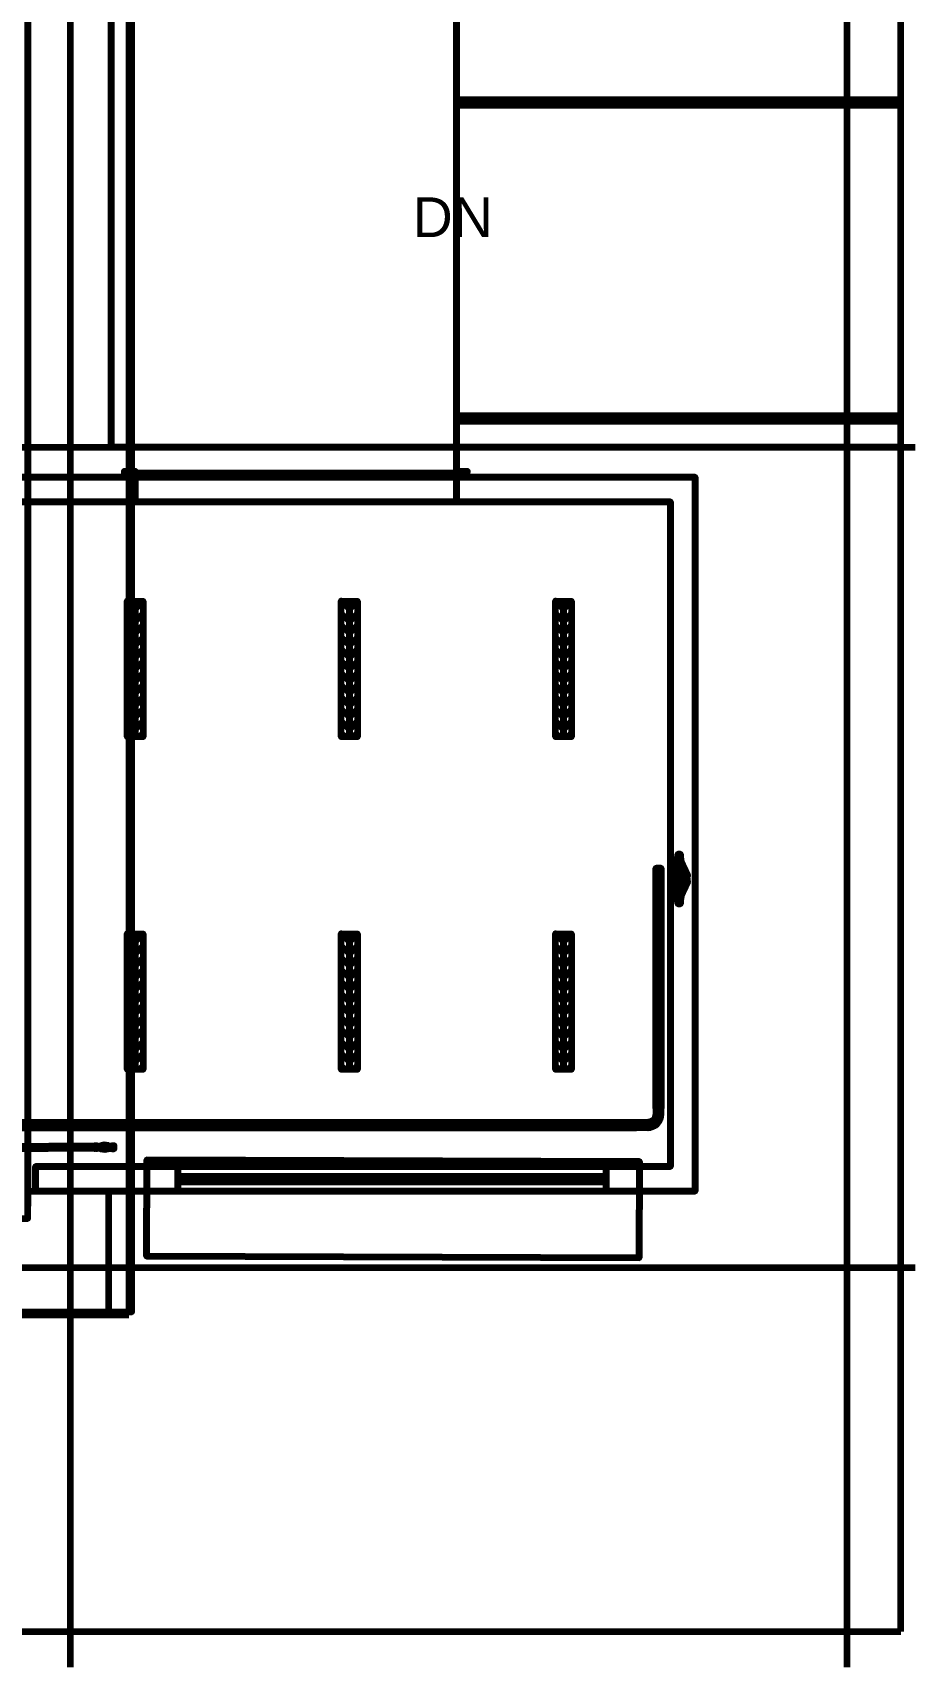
# Model space of a CAD drawing. Extents: x 0 to 1153, y 0 to 816.
# Drawn here: x 864.7 to 918, y 361.8 to 460.5 of the extents above; entities that cross this region are included whole.
import ezdxf

# ---------------------------------------------------------------- set-up
doc = ezdxf.new("R2010")
doc.units = 0
doc.header["$MEASUREMENT"] = 0
for name, color, linetype in [('Arch', 7, 'Continuous'), ('Electrical', 7, 'Continuous'), ('Hatch', 7, 'Continuous'), ('HVAC', 7, 'Continuous'), ('PIPE', 7, 'Continuous')]:
    doc.layers.add(name, color=color, linetype=linetype)
doc.styles.add('p2c-2', font='arial.ttf')

msp = doc.modelspace()

# ---------------------------------------------------------------- linework, layer by layer
at = {"layer": 'Arch', "color": 11, "linetype": 'Continuous', "lineweight": 211}
for p, q in [((866.966, 361.77), (866.966, 717.391)), ((870.68, 457.835), (870.49, 458.025)), ((870.68, 453.718), (870.49, 453.909)), ((870.68, 449.601), (870.49, 449.802)), ((870.68, 445.484), (870.49, 445.685)), ((870.68, 441.367), (870.49, 441.568)), ((870.68, 437.261), (870.49, 437.452)), ((917.988, 435.451), (110.871, 435.451)), ((870.68, 433.144), (870.49, 433.335)), ((870.68, 429.027), (870.49, 429.218)), ((870.68, 424.91), (870.49, 425.101)), ((870.68, 420.793), (870.49, 420.984)), ((870.68, 416.676), (870.49, 416.867)), ((870.68, 412.559), (870.49, 412.761)), ((870.68, 408.443), (870.49, 408.644)), ((870.68, 404.326), (870.49, 404.527)), ((870.68, 400.209), (870.49, 400.41)), ((870.68, 396.102), (870.49, 396.293)), ((870.68, 391.986), (870.49, 392.176)), ((870.68, 387.869), (870.49, 388.059)), ((917.988, 385.911), (110.871, 385.911)), ((867.262, 383.053), (867.071, 383.254)), ((870.68, 383.752), (870.49, 383.942))]:
    msp.add_line(p, q, dxfattribs=at)
for points in [[(913.85, 717.391), (913.85, 361.77)], [(113.961, 576.972), (487.701, 576.972), (487.701, 638.81), (487.892, 638.81), (683.154, 638.81), (683.154, 638.609), (683.154, 383.254), (870.49, 383.254), (870.49, 383.053), (683.154, 383.053), (682.964, 383.064), (487.892, 383.064), (487.701, 383.064), (487.701, 454.3), (113.961, 454.3)], [(864.404, 588.148), (864.404, 389.625), (864.404, 588.148), (864.404, 433.673), (862.923, 433.673), (862.923, 432.181), (903.213, 432.181), (864.404, 432.181), (864.404, 433.673), (864.404, 432.181), (862.923, 432.181), (862.923, 433.673), (904.695, 433.673), (864.404, 433.673), (890.281, 433.673), (890.281, 432.181)], [(870.881, 432.181), (870.881, 433.673), (870.881, 432.181), (890.281, 432.181), (870.881, 432.181), (890.281, 432.181), (890.281, 433.673), (870.881, 433.673), (890.281, 433.673), (864.404, 433.673), (864.404, 588.148)], [(917.109, 437.377), (890.281, 437.377), (890.281, 437.06), (917.109, 437.06), (890.281, 437.06), (890.281, 456.459), (917.109, 456.459), (890.281, 456.459), (890.281, 456.131), (917.109, 456.131)], [(917.109, 435.472), (869.421, 435.472), (917.109, 435.472)], [(903.213, 432.181), (903.213, 392.028), (903.213, 432.181)], [(903.213, 392.028), (864.859, 392.028), (903.213, 392.028)], [(864.859, 392.028), (864.859, 390.536), (864.859, 392.028)], [(894.323, 391.372), (894.323, 391.139), (894.323, 391.372), (899.012, 391.372), (899.012, 391.425), (873.792, 391.425), (873.792, 391.139), (873.792, 391.414), (878.48, 391.372), (878.48, 391.139), (878.48, 391.372), (878.48, 391.139), (878.48, 391.372), (873.792, 391.414), (873.792, 391.139), (873.792, 391.414), (873.792, 391.139), (873.792, 391.414), (878.48, 391.372), (878.48, 391.139), (878.48, 391.372), (878.48, 391.139), (878.48, 391.372), (873.792, 391.414), (873.792, 391.139), (873.792, 391.414), (873.792, 391.139), (873.792, 391.414), (878.48, 391.372), (878.48, 391.139), (878.48, 391.372), (878.48, 391.139), (878.48, 391.372), (873.792, 391.414), (873.792, 391.139), (873.792, 391.414), (873.792, 391.139), (873.792, 391.414), (878.48, 391.372), (878.48, 391.139), (878.48, 391.372), (878.48, 391.139), (878.48, 391.372), (873.792, 391.414), (873.792, 391.139), (873.792, 391.414), (873.792, 391.139), (873.792, 391.414), (878.48, 391.372), (878.48, 391.139), (878.48, 391.372), (878.48, 391.139), (878.48, 391.372), (873.792, 391.414), (873.792, 391.139), (873.792, 391.414), (873.792, 391.139), (873.792, 391.414), (878.48, 391.372), (878.48, 391.139), (878.48, 391.372), (878.48, 391.139), (878.48, 391.372), (873.792, 391.414), (873.792, 391.139), (873.792, 391.414), (873.792, 391.139), (873.792, 391.414), (878.48, 391.372), (878.48, 391.139), (878.48, 391.372), (878.48, 391.139), (878.48, 391.372), (873.792, 391.414), (873.792, 391.139), (873.792, 391.414), (873.792, 391.139), (873.792, 391.414), (878.48, 391.372), (878.48, 391.139), (878.48, 391.372), (878.48, 391.139), (878.48, 391.372), (873.792, 391.414), (873.792, 391.139), (873.792, 391.414), (873.792, 391.139), (873.792, 391.414), (878.48, 391.372), (878.48, 391.139), (878.48, 391.372), (878.48, 391.139), (878.48, 391.372), (873.792, 391.414), (873.792, 391.139), (873.792, 391.414), (873.792, 391.139), (873.792, 391.414), (878.48, 391.372), (878.48, 391.139), (878.48, 391.372), (878.48, 391.139), (878.48, 391.372), (873.792, 391.414), (873.792, 391.139), (873.792, 391.414), (873.792, 391.139), (873.792, 391.414), (878.48, 391.372), (878.48, 391.139), (878.48, 391.372), (878.48, 391.139), (878.48, 391.372), (873.792, 391.414), (873.792, 391.139), (873.792, 391.414), (873.792, 391.139), (873.792, 391.414), (878.48, 391.372), (878.48, 391.139), (878.48, 391.372), (878.48, 391.139), (878.48, 391.372), (873.792, 391.414), (873.792, 391.139), (873.792, 391.414), (873.792, 391.139), (873.792, 391.414), (878.48, 391.372), (878.48, 391.139), (878.48, 391.372), (878.48, 391.139), (878.48, 391.372), (873.792, 391.414), (873.792, 391.139), (873.792, 391.414), (873.792, 391.139), (873.792, 391.414), (878.48, 391.372), (878.48, 391.139), (878.48, 391.372), (878.48, 391.139), (878.48, 391.372), (873.792, 391.414), (873.792, 391.139), (873.792, 391.414), (878.48, 391.414), (873.792, 391.414), (878.48, 391.414), (873.792, 391.414), (878.48, 391.414), (873.792, 391.414), (878.48, 391.414), (873.792, 391.414), (878.48, 391.414), (873.792, 391.414), (878.48, 391.414), (873.792, 391.414), (878.48, 391.414), (873.792, 391.414), (878.48, 391.414), (873.792, 391.414), (878.48, 391.414), (873.792, 391.414), (878.48, 391.414), (873.792, 391.414), (878.48, 391.414), (873.792, 391.414), (878.48, 391.414), (873.792, 391.414), (878.48, 391.414), (873.792, 391.414), (878.48, 391.414), (873.792, 391.414), (873.792, 391.139), (878.48, 391.139), (873.792, 391.139), (878.48, 391.139), (873.792, 391.139), (878.48, 391.139), (873.792, 391.139), (878.48, 391.139), (873.792, 391.139), (878.48, 391.139), (873.792, 391.139), (878.48, 391.139), (873.792, 391.139), (878.48, 391.139), (873.792, 391.139), (878.48, 391.139), (873.792, 391.139), (878.48, 391.139), (873.792, 391.139), (878.48, 391.139), (873.792, 391.139), (878.48, 391.139), (873.792, 391.139), (878.48, 391.139), (873.792, 391.139), (878.48, 391.139), (873.792, 391.139), (878.48, 391.139), (873.792, 391.107), (899.012, 391.139), (899.012, 391.372), (899.012, 391.139), (899.012, 391.372), (894.323, 391.372), (894.323, 391.139), (894.323, 391.372), (894.323, 391.139), (894.323, 391.372), (899.012, 391.372), (899.012, 391.139), (899.012, 391.372), (899.012, 391.139), (899.012, 391.372), (894.323, 391.372), (894.323, 391.139), (894.323, 391.372), (894.323, 391.139), (894.323, 391.372), (899.012, 391.372), (899.012, 391.139), (899.012, 391.372), (899.012, 391.139), (899.012, 391.372), (894.323, 391.372), (894.323, 391.139), (894.323, 391.372), (894.323, 391.139), (894.323, 391.372), (899.012, 391.372), (899.012, 391.139), (899.012, 391.372), (899.012, 391.139), (899.012, 391.372), (894.323, 391.372), (894.323, 391.139), (894.323, 391.372), (894.323, 391.139), (894.323, 391.372), (899.012, 391.372), (899.012, 391.139), (899.012, 391.372), (899.012, 391.139), (899.012, 391.372), (894.323, 391.372), (894.323, 391.139), (894.323, 391.372), (894.323, 391.139), (894.323, 391.372), (899.012, 391.372), (899.012, 391.139), (899.012, 391.372), (899.012, 391.139), (899.012, 391.372), (894.323, 391.372), (894.323, 391.139), (894.323, 391.372), (894.323, 391.139), (894.323, 391.372), (899.012, 391.372), (899.012, 391.139), (899.012, 391.372), (899.012, 391.139), (899.012, 391.372), (894.323, 391.372), (894.323, 391.139), (894.323, 391.372), (894.323, 391.139), (894.323, 391.372), (899.012, 391.372), (899.012, 391.139), (899.012, 391.372), (899.012, 391.139), (899.012, 391.372), (894.323, 391.372), (894.323, 391.139), (894.323, 391.372), (894.323, 391.139), (894.323, 391.372), (899.012, 391.372), (899.012, 391.139), (899.012, 391.372), (899.012, 391.139), (899.012, 391.372), (894.323, 391.372), (894.323, 391.139), (894.323, 391.372), (894.323, 391.139), (894.323, 391.372), (899.012, 391.372), (899.012, 391.139), (899.012, 391.372), (899.012, 391.139), (899.012, 391.372), (894.323, 391.372), (894.323, 391.139), (894.323, 391.372), (894.323, 391.139), (894.323, 391.372), (899.012, 391.372), (899.012, 391.139), (899.012, 391.372), (899.012, 391.139), (899.012, 391.372), (894.323, 391.372), (894.323, 391.139), (894.323, 391.372), (894.323, 391.139), (894.323, 391.372), (899.012, 391.372), (899.012, 391.139), (899.012, 391.372), (899.012, 391.139), (899.012, 391.372), (894.323, 391.372), (894.323, 391.139), (894.323, 391.372), (894.323, 391.139), (894.323, 391.372), (899.012, 391.372), (899.012, 391.139), (899.012, 391.372), (899.012, 391.139), (899.012, 391.372), (894.323, 391.372), (894.323, 391.139), (894.323, 391.372), (894.323, 391.139), (894.323, 391.372), (899.012, 391.372), (899.012, 391.139), (899.012, 391.372), (899.012, 391.139), (899.012, 391.425), (899.012, 391.139), (899.012, 391.372), (894.323, 391.372), (894.323, 391.139), (899.012, 391.139), (894.323, 391.139), (899.012, 391.139), (894.323, 391.139), (899.012, 391.139), (894.323, 391.139), (899.012, 391.139), (894.323, 391.139), (899.012, 391.139), (894.323, 391.139), (899.012, 391.139), (894.323, 391.139), (899.012, 391.139), (894.323, 391.139), (899.012, 391.139), (894.323, 391.139), (899.012, 391.139), (894.323, 391.139), (899.012, 391.139), (894.323, 391.139), (899.012, 391.139), (894.323, 391.139), (899.012, 391.139), (894.323, 391.139), (899.012, 391.139), (894.323, 391.139), (899.012, 391.139), (894.323, 391.139), (894.323, 391.372), (899.012, 391.414), (894.323, 391.372), (899.012, 391.414), (894.323, 391.372), (899.012, 391.414), (894.323, 391.372), (899.012, 391.414), (894.323, 391.372), (899.012, 391.414), (894.323, 391.372), (899.012, 391.414), (894.323, 391.372), (899.012, 391.414), (894.323, 391.372), (899.012, 391.414), (894.323, 391.372), (899.012, 391.414), (894.323, 391.372), (899.012, 391.414), (894.323, 391.372), (899.012, 391.414), (894.323, 391.372), (899.012, 391.414), (894.323, 391.372), (899.012, 391.414), (894.323, 391.372), (899.012, 391.414), (894.323, 391.372), (893.995, 391.425), (889.063, 391.393), (889.063, 391.139), (893.995, 391.139), (893.995, 391.425), (889.063, 391.393), (889.063, 391.139), (893.995, 391.139), (893.995, 391.425), (893.995, 391.107), (894.323, 391.139), (894.323, 391.425), (894.323, 391.139), (893.995, 391.107), (893.995, 391.425), (894.323, 391.425)], [(884.058, 391.372), (884.058, 391.139), (884.058, 391.372), (888.746, 391.372), (888.746, 391.139), (888.746, 391.372), (888.746, 391.139), (884.058, 391.139), (884.058, 391.372), (884.058, 391.139), (888.746, 391.139), (888.746, 391.372), (884.058, 391.372), (884.058, 391.139), (884.058, 391.372), (888.746, 391.372), (888.746, 391.139), (888.746, 391.372), (888.746, 391.139), (884.058, 391.139), (884.058, 391.372), (884.058, 391.139), (888.746, 391.139), (888.746, 391.372), (884.058, 391.372), (884.058, 391.139), (884.058, 391.372), (888.746, 391.372), (888.746, 391.139), (888.746, 391.372), (888.746, 391.139), (884.058, 391.139), (884.058, 391.372), (884.058, 391.139), (888.746, 391.139), (888.746, 391.372), (884.058, 391.372), (884.058, 391.139), (884.058, 391.372), (888.746, 391.372), (888.746, 391.139), (888.746, 391.372), (888.746, 391.139), (884.058, 391.139), (884.058, 391.372), (884.058, 391.139), (888.746, 391.139), (888.746, 391.372), (884.058, 391.372), (884.058, 391.139), (884.058, 391.372), (888.746, 391.372), (888.746, 391.139), (888.746, 391.372), (888.746, 391.139), (884.058, 391.139), (884.058, 391.372), (884.058, 391.139), (888.746, 391.139), (888.746, 391.372), (884.058, 391.372), (884.058, 391.139), (884.058, 391.372), (888.746, 391.372), (888.746, 391.139), (888.746, 391.372), (888.746, 391.139), (884.058, 391.139), (884.058, 391.372), (884.058, 391.139), (888.746, 391.139), (888.746, 391.372), (884.058, 391.372), (884.058, 391.139), (884.058, 391.372), (888.746, 391.372), (888.746, 391.139), (888.746, 391.372), (888.746, 391.139), (884.058, 391.139), (884.058, 391.372), (884.058, 391.139), (888.746, 391.139), (888.746, 391.372), (884.058, 391.372), (884.058, 391.139), (884.058, 391.372), (888.746, 391.372), (888.746, 391.139), (888.746, 391.372), (888.746, 391.139), (884.058, 391.139), (884.058, 391.372), (884.058, 391.139), (888.746, 391.139), (888.746, 391.372), (884.058, 391.372), (884.058, 391.139), (884.058, 391.372), (888.746, 391.372), (888.746, 391.139), (888.746, 391.372), (888.746, 391.139), (884.058, 391.139), (884.058, 391.372), (884.058, 391.139), (888.746, 391.139), (888.746, 391.372), (884.058, 391.372), (884.058, 391.139), (884.058, 391.372), (888.746, 391.372), (888.746, 391.139), (888.746, 391.372), (888.746, 391.139), (884.058, 391.139), (884.058, 391.372), (884.058, 391.139), (888.746, 391.139), (888.746, 391.372), (884.058, 391.372), (884.058, 391.139), (884.058, 391.372), (888.746, 391.372), (888.746, 391.139), (888.746, 391.372), (888.746, 391.139), (884.058, 391.139), (884.058, 391.372), (884.058, 391.139), (888.746, 391.139), (888.746, 391.372), (884.058, 391.372), (884.058, 391.139), (884.058, 391.372), (888.746, 391.372), (888.746, 391.139), (888.746, 391.372), (888.746, 391.139), (884.058, 391.139), (884.058, 391.372), (884.058, 391.139), (888.746, 391.139), (888.746, 391.372), (884.058, 391.372), (884.058, 391.139), (884.058, 391.372), (888.746, 391.372), (888.746, 391.139), (888.746, 391.372), (888.746, 391.139), (884.058, 391.139), (884.058, 391.372), (884.058, 391.139), (888.746, 391.139), (888.746, 391.372), (884.058, 391.372), (884.058, 391.139), (884.058, 391.372), (888.746, 391.372), (888.746, 391.139), (888.746, 391.372), (888.746, 391.139), (884.058, 391.139), (884.058, 391.372), (884.058, 391.139), (888.746, 391.139), (888.746, 391.372), (884.058, 391.372), (888.746, 391.414), (884.058, 391.372), (888.746, 391.414), (884.058, 391.372), (888.746, 391.414), (884.058, 391.372), (888.746, 391.414), (884.058, 391.372), (888.746, 391.414), (884.058, 391.372), (888.746, 391.414), (884.058, 391.372), (888.746, 391.414), (884.058, 391.372), (888.746, 391.414), (884.058, 391.372), (888.746, 391.414), (884.058, 391.372), (888.746, 391.414), (884.058, 391.372), (888.746, 391.414), (884.058, 391.372), (888.746, 391.414), (884.058, 391.372), (888.746, 391.414), (884.058, 391.372), (888.746, 391.414), (884.058, 391.372), (883.73, 391.425), (883.73, 391.139), (878.798, 391.139), (883.73, 391.139), (883.73, 391.425), (878.798, 391.393), (878.798, 391.139), (878.798, 391.393), (883.73, 391.425), (883.73, 391.107), (884.058, 391.139), (884.058, 391.425), (884.058, 391.139), (883.73, 391.107), (883.73, 391.425), (884.058, 391.425)], [(899.329, 390.536), (899.329, 392.028), (899.329, 390.536)], [(741.68, 383.095), (741.68, 388.885), (864.404, 388.885), (864.404, 390.536), (869.262, 390.536), (869.262, 383.095), (741.68, 383.095), (741.68, 388.885), (864.404, 388.885), (864.404, 390.536), (869.262, 390.536), (869.262, 383.095), (741.68, 383.095), (741.521, 383.053), (741.521, 388.885), (741.68, 388.885), (741.68, 383.254), (741.68, 388.885), (741.521, 388.885), (741.521, 390.377), (741.521, 388.885), (741.521, 383.053)]]:
    msp.add_lwpolyline(points, dxfattribs=at)
at = {"layer": 'Arch', "color": 1, "linetype": 'Continuous', "lineweight": 211}
msp.add_lwpolyline([(917.109, 363.94), (917.109, 714.269), (113.972, 714.269), (113.972, 363.94)], close=True, dxfattribs=at)
at = {"layer": 'Arch', "color": 11, "linetype": 'Continuous', "lineweight": 211}
for points in [[(870.49, 638.588), (870.49, 383.254), (870.68, 383.254), (870.68, 638.789), (870.49, 638.789), (916.982, 638.789), (870.49, 638.789), (870.49, 584.528), (916.982, 584.528), (870.49, 584.528), (870.49, 638.789), (681.905, 638.789), (681.905, 638.588)], [(869.421, 574.887), (917.109, 574.887), (869.421, 574.887), (869.421, 435.472)], [(890.281, 575.151), (890.281, 573.204), (870.881, 573.204), (870.881, 535.305), (890.281, 535.305), (890.281, 433.673), (890.281, 535.305), (870.881, 535.305), (870.881, 573.204), (890.281, 573.204), (890.281, 575.151), (917.109, 575.151)], [(870.225, 434.001), (870.225, 433.673), (870.881, 433.673), (870.881, 433.673), (870.881, 433.684), (870.225, 433.673), (870.225, 433.673), (870.246, 433.684), (870.225, 433.673), (870.881, 433.673), (870.881, 433.684), (870.246, 433.684), (870.246, 433.98), (870.881, 433.98), (870.881, 433.98), (870.881, 434.001), (870.246, 433.98), (870.246, 433.98), (870.225, 434.001), (870.246, 433.98), (870.881, 433.98), (870.881, 434.001), (870.246, 433.98), (870.225, 433.673)], [(870.31, 433.927), (890.852, 433.927), (890.852, 433.927), (890.852, 433.737), (890.852, 433.737), (870.31, 433.737), (870.31, 433.927), (890.852, 433.927), (890.852, 433.737), (870.31, 433.737)], [(890.281, 433.673), (890.926, 433.673), (890.926, 434.001), (890.281, 434.001), (890.281, 434.001), (890.281, 433.98), (890.926, 434.001), (890.926, 434.001), (890.916, 433.98), (890.926, 433.673), (890.926, 433.673), (890.916, 433.684), (890.926, 433.673), (890.926, 434.001), (890.281, 434.001), (890.281, 433.98), (890.916, 433.98), (890.916, 433.684), (890.281, 433.684), (890.281, 433.684), (890.281, 433.673), (890.281, 433.684), (890.926, 433.673)], [(904.695, 432.181), (904.695, 390.536), (904.695, 432.181), (904.695, 433.673)], [(901.308, 386.503), (871.559, 386.609), (871.58, 392.43), (901.33, 392.324), (871.58, 392.43), (871.559, 386.609), (901.308, 386.503), (901.33, 392.324)], [(873.464, 390.536), (873.464, 392.028), (899.329, 392.028), (873.464, 392.028), (873.464, 390.536), (899.329, 390.536)], [(873.464, 391.425), (899.329, 391.425), (873.464, 391.425), (873.464, 391.107), (899.329, 391.107), (899.329, 391.425), (899.329, 391.107), (873.464, 391.107)], [(873.792, 391.425), (873.792, 391.107), (899.012, 391.107), (899.012, 391.425)], [(873.792, 391.192), (878.48, 391.192), (873.792, 391.192), (878.48, 391.192), (873.792, 391.192), (878.48, 391.192), (873.792, 391.192), (878.48, 391.192), (873.792, 391.192), (878.48, 391.192), (873.792, 391.192), (878.48, 391.192), (873.792, 391.192), (878.48, 391.192), (873.792, 391.192), (878.48, 391.192), (873.792, 391.192), (878.48, 391.192), (873.792, 391.192), (878.48, 391.192), (873.792, 391.192), (878.48, 391.192), (873.792, 391.192), (878.48, 391.192), (873.792, 391.192), (878.48, 391.192), (873.792, 391.192), (878.48, 391.192)], [(878.48, 391.107), (878.48, 391.425), (878.798, 391.425), (878.798, 391.425), (878.798, 391.107), (878.48, 391.107), (878.48, 391.107), (878.48, 391.425), (878.798, 391.425), (878.798, 391.107)], [(883.571, 391.308), (878.956, 391.308), (878.956, 391.308), (878.956, 391.223), (883.571, 391.223), (883.571, 391.223), (883.571, 391.308), (883.571, 391.308), (883.571, 391.223), (878.956, 391.223), (878.956, 391.308), (883.571, 391.308), (878.956, 391.308), (878.956, 391.223), (883.571, 391.223), (883.571, 391.308), (883.571, 391.223), (878.956, 391.223), (878.956, 391.308)], [(883.475, 391.393), (879.062, 391.393), (879.062, 391.308), (883.475, 391.308), (883.475, 391.393), (883.475, 391.308), (879.062, 391.308), (879.062, 391.393)], [(879.062, 391.139), (883.475, 391.139), (879.062, 391.139), (879.062, 391.223), (883.475, 391.223), (883.475, 391.139), (883.475, 391.223), (879.062, 391.223)], [(884.058, 391.192), (888.746, 391.192), (884.058, 391.192), (888.746, 391.192), (884.058, 391.192), (888.746, 391.192), (884.058, 391.192), (888.746, 391.192), (884.058, 391.192), (888.746, 391.192), (884.058, 391.192), (888.746, 391.192), (884.058, 391.192), (888.746, 391.192), (884.058, 391.192), (888.746, 391.192), (884.058, 391.192), (888.746, 391.192), (884.058, 391.192), (888.746, 391.192), (884.058, 391.192), (888.746, 391.192), (884.058, 391.192), (888.746, 391.192), (884.058, 391.192), (888.746, 391.192), (884.058, 391.192), (888.746, 391.192)], [(888.746, 391.107), (888.746, 391.425), (889.063, 391.425), (889.063, 391.425), (889.063, 391.107), (888.746, 391.107), (888.746, 391.107), (888.746, 391.425), (889.063, 391.425), (889.063, 391.107)], [(893.837, 391.308), (889.222, 391.308), (889.222, 391.308), (889.222, 391.223), (893.837, 391.223), (893.837, 391.308), (893.837, 391.308), (893.837, 391.223), (889.222, 391.223), (889.222, 391.308), (893.837, 391.308), (889.222, 391.308), (893.837, 391.308), (893.837, 391.223), (889.222, 391.223), (889.222, 391.308), (889.222, 391.223), (893.837, 391.223)], [(893.741, 391.393), (889.328, 391.393), (893.741, 391.393), (893.741, 391.308), (889.328, 391.308), (889.328, 391.393), (889.328, 391.308), (893.741, 391.308)], [(893.741, 391.223), (889.328, 391.223), (893.741, 391.223), (893.741, 391.139), (889.328, 391.139), (889.328, 391.223), (889.328, 391.139), (893.741, 391.139)], [(894.323, 391.192), (899.012, 391.192), (894.323, 391.192), (899.012, 391.192), (894.323, 391.192), (899.012, 391.192), (894.323, 391.192), (899.012, 391.192), (894.323, 391.192), (899.012, 391.192), (894.323, 391.192), (899.012, 391.192), (894.323, 391.192), (899.012, 391.192), (894.323, 391.192), (899.012, 391.192), (894.323, 391.192), (899.012, 391.192), (894.323, 391.192), (899.012, 391.192), (894.323, 391.192), (899.012, 391.192), (894.323, 391.192), (899.012, 391.192), (894.323, 391.192), (899.012, 391.192), (894.323, 391.192), (899.012, 391.192)], [(903.213, 390.536), (864.859, 390.536), (903.213, 390.536), (904.695, 390.536)]]:
    msp.add_lwpolyline(points, close=True, dxfattribs=at)
for p in [(870.225, 434.001), (870.225, 433.673), (870.246, 433.98), (870.246, 433.684), (870.31, 433.927), (870.881, 434.001), (870.881, 433.98), (870.881, 433.684), (870.881, 433.673), (890.281, 434.001), (890.281, 433.98), (890.281, 433.684), (890.281, 433.673), (890.852, 433.927), (890.852, 433.737), (890.916, 433.98), (890.916, 433.684), (890.926, 434.001), (890.926, 433.673), (878.48, 391.425), (878.48, 391.107), (878.798, 391.425), (878.956, 391.308), (883.571, 391.308), (883.571, 391.223), (883.73, 391.425), (884.058, 391.425), (884.058, 391.107), (888.746, 391.425), (888.746, 391.107), (889.063, 391.425), (889.222, 391.308), (889.222, 391.223), (893.837, 391.308), (893.995, 391.425), (894.323, 391.425), (894.323, 391.107)]:
    msp.add_point(p, dxfattribs=at)
at = {"layer": 'Electrical', "color": 5, "linetype": 'Continuous', "lineweight": 211}
for p, q in [((870.881, 397.891), (870.881, 406.104)), ((870.881, 405.892), (870.881, 398.103)), ((896.747, 397.891), (896.747, 406.104)), ((896.747, 405.892), (896.747, 398.103)), ((870.617, 397.891), (870.395, 398.113)), ((871.135, 397.891), (871.358, 398.113)), ((896.482, 397.891), (896.26, 398.113)), ((897.001, 397.891), (897.234, 398.113))]:
    msp.add_line(p, q, dxfattribs=at)
for points in [[(870.395, 406.104), (871.358, 406.082), (871.358, 397.891), (870.395, 397.891), (870.395, 406.104), (870.881, 405.596), (871.358, 406.104)], [(896.26, 406.104), (897.234, 406.082), (897.234, 397.891), (896.26, 397.891), (896.26, 406.104), (896.747, 405.596), (897.234, 406.104)], [(870.395, 405.363), (870.881, 404.876), (871.358, 405.363)], [(896.26, 405.363), (896.747, 404.876), (897.234, 405.363)], [(870.395, 404.633), (870.881, 404.156), (871.358, 404.633)], [(870.395, 403.913), (870.881, 403.426), (871.358, 403.913)], [(896.26, 404.633), (896.747, 404.156), (897.234, 404.633)], [(896.26, 403.913), (896.747, 403.426), (897.234, 403.913)], [(870.395, 403.183), (870.881, 402.706), (871.358, 403.183)], [(896.26, 403.183), (896.747, 402.706), (897.234, 403.183)], [(870.395, 402.463), (870.881, 401.976), (871.358, 402.463)], [(896.26, 402.463), (896.747, 401.976), (897.234, 402.463)], [(870.395, 401.743), (870.881, 401.257), (871.358, 401.743)], [(870.395, 401.013), (870.881, 400.526), (871.358, 401.013)], [(896.26, 401.743), (896.747, 401.257), (897.234, 401.743)], [(896.26, 401.013), (896.747, 400.526), (897.234, 401.013)], [(870.395, 400.293), (870.881, 399.807), (871.358, 400.293)], [(896.26, 400.293), (896.747, 399.807), (897.234, 400.293)], [(870.395, 399.563), (870.881, 399.076), (871.358, 399.563)], [(896.26, 399.563), (896.747, 399.076), (897.234, 399.563)], [(870.395, 398.843), (870.881, 398.357), (871.358, 398.843)], [(896.26, 398.843), (896.747, 398.357), (897.234, 398.843)]]:
    msp.add_lwpolyline(points, dxfattribs=at)
at = {"layer": 'Hatch', "color": 5, "linetype": 'Continuous', "lineweight": 211}
for p, q in [((870.881, 417.978), (870.881, 426.191)), ((870.881, 425.979), (870.881, 418.179)), ((883.814, 417.978), (883.814, 426.191)), ((883.814, 425.979), (883.814, 418.179)), ((896.747, 417.978), (896.747, 426.191)), ((896.747, 425.979), (896.747, 418.179)), ((870.617, 417.978), (870.395, 418.2)), ((871.135, 417.978), (871.358, 418.2)), ((883.55, 417.978), (883.327, 418.2)), ((884.068, 417.978), (884.301, 418.2)), ((896.482, 417.978), (896.26, 418.2)), ((897.001, 417.978), (897.234, 418.2)), ((902.483, 395.848), (902.483, 410.041)), ((883.814, 397.891), (883.814, 406.104)), ((883.814, 405.892), (883.814, 398.103)), ((883.55, 397.891), (883.327, 398.113)), ((884.068, 397.891), (884.301, 398.113)), ((863.748, 394.525), (901.16, 394.525))]:
    msp.add_line(p, q, dxfattribs=at)
for points in [[(870.395, 426.191), (871.358, 426.17), (871.358, 417.978), (870.395, 417.978), (870.395, 426.191), (870.881, 425.683), (871.358, 426.191)], [(883.327, 426.191), (884.301, 426.17), (884.301, 417.978), (883.327, 417.978), (883.327, 426.191), (883.814, 425.683), (884.301, 426.191)], [(896.26, 426.191), (897.234, 426.17), (897.234, 417.978), (896.26, 417.978), (896.26, 426.191), (896.747, 425.683), (897.234, 426.191)], [(870.395, 425.439), (870.881, 424.953), (871.358, 425.439)], [(870.395, 424.72), (870.881, 424.233), (871.358, 424.72)], [(883.327, 425.439), (883.814, 424.953), (884.301, 425.439)], [(883.327, 424.72), (883.814, 424.233), (884.301, 424.72)], [(896.26, 425.439), (896.747, 424.953), (897.234, 425.439)], [(896.26, 424.72), (896.747, 424.233), (897.234, 424.72)], [(870.395, 423.989), (870.881, 423.513), (871.358, 423.989)], [(883.327, 423.989), (883.814, 423.513), (884.301, 423.989)], [(896.26, 423.989), (896.747, 423.513), (897.234, 423.989)], [(870.395, 423.27), (870.881, 422.783), (871.358, 423.27)], [(883.327, 423.27), (883.814, 422.783), (884.301, 423.27)], [(896.26, 423.27), (896.747, 422.783), (897.234, 423.27)], [(870.395, 422.54), (870.881, 422.063), (871.358, 422.54)], [(870.395, 421.82), (870.881, 421.333), (871.358, 421.82)], [(883.327, 422.54), (883.814, 422.063), (884.301, 422.54)], [(883.327, 421.82), (883.814, 421.333), (884.301, 421.82)], [(896.26, 422.54), (896.747, 422.063), (897.234, 422.54)], [(896.26, 421.82), (896.747, 421.333), (897.234, 421.82)], [(870.395, 421.1), (870.881, 420.613), (871.358, 421.1)], [(883.327, 421.1), (883.814, 420.613), (884.301, 421.1)], [(896.26, 421.1), (896.747, 420.613), (897.234, 421.1)], [(870.395, 420.37), (870.881, 419.883), (871.358, 420.37)], [(883.327, 420.37), (883.814, 419.883), (884.301, 420.37)], [(896.26, 420.37), (896.747, 419.883), (897.234, 420.37)], [(870.395, 419.65), (870.881, 419.163), (871.358, 419.65)], [(870.395, 418.92), (870.881, 418.433), (871.358, 418.92)], [(883.327, 419.65), (883.814, 419.163), (884.301, 419.65)], [(883.327, 418.92), (883.814, 418.433), (884.301, 418.92)], [(896.26, 419.65), (896.747, 419.163), (897.234, 419.65)], [(896.26, 418.92), (896.747, 418.433), (897.234, 418.92)], [(883.327, 406.104), (884.301, 406.082), (884.301, 397.891), (883.327, 397.891), (883.327, 406.104), (883.814, 405.596), (884.301, 406.104)], [(883.327, 405.363), (883.814, 404.876), (884.301, 405.363)], [(883.327, 404.633), (883.814, 404.156), (884.301, 404.633)], [(883.327, 403.913), (883.814, 403.426), (884.301, 403.913)], [(883.327, 403.183), (883.814, 402.706), (884.301, 403.183)], [(883.327, 402.463), (883.814, 401.976), (884.301, 402.463)], [(883.327, 401.743), (883.814, 401.257), (884.301, 401.743)], [(883.327, 401.013), (883.814, 400.526), (884.301, 401.013)], [(883.327, 400.293), (883.814, 399.807), (884.301, 400.293)], [(883.327, 399.563), (883.814, 399.076), (884.301, 399.563)], [(883.327, 398.843), (883.814, 398.357), (884.301, 398.843)], [(902.335, 395.176), (902.328, 395.095), (902.309, 395.017), (902.279, 394.945), (902.238, 394.879), (902.188, 394.821), (902.129, 394.771), (902.063, 394.73), (901.991, 394.699), (901.874, 394.675)]]:
    msp.add_lwpolyline(points, dxfattribs=at)
for points in [[(902.324, 395.848), (902.631, 395.848), (902.631, 410.041), (902.642, 395.848), (902.642, 410.041), (902.642, 395.848), (902.324, 395.848), (902.324, 410.041), (902.335, 395.848), (902.324, 410.041), (902.642, 410.041), (902.335, 410.041), (902.324, 395.848), (902.642, 395.848), (902.324, 395.848), (902.335, 395.171), (902.324, 395.848), (902.314, 395.176, -0.414184), (901.832, 394.695, 0.414184), (902.335, 395.171)], [(902.631, 395.171), (902.642, 395.848), (902.621, 395.176, -0.414189), (901.832, 394.367, 0.414209), (902.631, 395.171), (902.642, 395.848), (902.621, 395.176, -0.414189), (901.832, 394.367, 0.414209)]]:
    msp.add_lwpolyline(points, format="xyb", close=True, dxfattribs=at)
for points in [[(901.16, 394.684), (901.832, 394.674), (901.914, 394.68), (901.991, 394.699), (902.063, 394.73), (902.129, 394.771), (902.188, 394.821), (902.238, 394.879), (902.279, 394.945), (902.309, 395.017), (902.328, 395.095), (902.335, 395.176), (902.328, 395.095), (902.309, 395.017), (902.279, 394.945), (902.238, 394.879), (902.188, 394.821), (902.129, 394.771), (902.063, 394.73), (901.991, 394.699), (901.914, 394.68), (901.16, 394.674), (901.838, 394.674), (901.16, 394.684), (901.16, 394.367)], [(863.748, 394.684), (901.16, 394.684), (863.748, 394.674), (901.16, 394.684), (901.16, 394.367), (901.16, 394.674), (863.748, 394.684), (863.748, 394.367), (863.748, 394.684), (863.748, 394.367)], [(863.748, 394.377), (901.16, 394.377), (863.748, 394.367), (901.16, 394.367)], [(901.838, 394.377), (901.16, 394.377), (901.838, 394.367), (901.16, 394.367)]]:
    msp.add_lwpolyline(points, close=True, dxfattribs=at)
at = {"layer": 'HVAC', "color": 6, "linetype": 'Continuous', "lineweight": 211}
for p, q in [((903.467, 410.21), (903.531, 410.21)), ((903.467, 409.808), (903.467, 409.744)), ((903.235, 409.067), (903.235, 409.713)), ((903.647, 409.501), (903.235, 409.501)), ((903.235, 409.279), (903.647, 409.279)), ((903.531, 409.321), (903.467, 409.321)), ((903.531, 409.025), (903.467, 409.025)), ((903.531, 408.834), (903.467, 408.834)), ((903.531, 409.13), (903.531, 409.162)), ((903.531, 408.57), (903.467, 408.57))]:
    msp.add_line(p, q, dxfattribs=at)
for points in [[(903.647, 410.887), (903.647, 407.882), (903.647, 410.887), (903.817, 410.887)], [(903.817, 407.882), (903.647, 407.882), (903.817, 407.882), (903.817, 410.887)], [(903.213, 410.453), (903.213, 408.326), (903.245, 410.432)], [(903.827, 409.384), (903.827, 409.384), (903.817, 409.384)]]:
    msp.add_lwpolyline(points, close=True, dxfattribs=at)
for points in [[(903.647, 410.654), (903.616, 408.157), (903.647, 410.654), (903.616, 408.157), (903.213, 408.326), (903.647, 408.093), (903.616, 408.157), (903.647, 408.093), (903.616, 408.157), (903.616, 408.093), (903.616, 408.157), (903.616, 408.093), (903.616, 408.157), (903.647, 410.654), (903.213, 410.422), (903.213, 408.358), (903.213, 410.453), (903.647, 410.654), (903.647, 408.093), (903.647, 410.654), (903.817, 410.654), (904.039, 409.384), (903.817, 408.125), (903.616, 408.157), (903.616, 408.157)], [(903.531, 409.893), (903.531, 410.369), (903.467, 410.411), (903.467, 409.935), (903.531, 409.893), (903.531, 409.67), (903.531, 410.432), (903.467, 410.411), (903.467, 409.649), (903.531, 409.649), (903.467, 409.681), (903.531, 409.66), (903.467, 409.649), (903.467, 409.162), (903.467, 409.109), (903.467, 408.4), (903.531, 408.358), (903.531, 409.109), (903.531, 408.347), (903.467, 408.358), (903.467, 409.109), (903.531, 409.109), (903.467, 409.109), (903.531, 409.109), (903.467, 409.109)], [(903.467, 409.162), (903.467, 409.67), (903.467, 409.893)], [(903.467, 408.961), (903.467, 409.31), (903.467, 408.961), (903.531, 408.961), (903.531, 409.321), (903.467, 409.31), (903.467, 409.448), (903.531, 409.469), (903.467, 409.448), (903.467, 409.744), (903.531, 409.744), (903.531, 409.808), (903.467, 409.808), (903.467, 409.469), (903.467, 409.31), (903.531, 409.321), (903.531, 408.961)], [(903.531, 409.744), (903.531, 409.469), (903.531, 409.808)], [(903.647, 409.607), (904.113, 409.607), (904.251, 409.575), (904.039, 409.575), (903.817, 410.527), (904.251, 409.575), (903.817, 410.538), (904.039, 409.575), (904.251, 409.575)], [(903.817, 408.125), (903.827, 410.654), (903.817, 408.125), (904.049, 409.384), (903.827, 410.654)], [(903.235, 409.384), (903.235, 409.384), (903.235, 409.384)], [(903.467, 409.554), (903.531, 409.533), (903.467, 409.533)], [(903.531, 409.448), (903.531, 409.321), (903.531, 409.448), (903.467, 409.448)], [(903.467, 409.226), (903.531, 409.247), (903.467, 409.247)], [(903.531, 409.649), (903.531, 409.162), (903.531, 409.649)], [(903.647, 409.384), (903.647, 409.384), (903.647, 409.384)], [(903.647, 409.173), (904.113, 409.173), (904.251, 409.247), (903.817, 408.294), (904.039, 409.215), (903.817, 408.263), (904.251, 409.247), (904.039, 409.215), (904.251, 409.247)], [(904.113, 409.384), (904.113, 409.384), (904.113, 409.384)], [(904.208, 409.384), (904.208, 409.384), (904.208, 409.384)], [(903.817, 408.294), (903.817, 408.294), (903.817, 408.263)]]:
    msp.add_lwpolyline(points, dxfattribs=at)
for p in [(903.235, 409.384), (903.647, 409.384), (903.817, 409.384), (903.827, 409.384), (904.113, 409.384), (904.208, 409.384)]:
    msp.add_point(p, dxfattribs=at)
at = {"layer": 'PIPE', "color": 3, "linetype": 'Continuous', "lineweight": 211}
msp.add_line((869.601, 393.086), (869.601, 393.287), dxfattribs=at)
for points in [[(862.87, 393.255), (868.447, 393.287), (868.564, 393.255), (868.733, 393.255), (868.733, 393.118), (868.786, 393.086), (869.05, 393.044), (869.315, 393.118), (869.484, 393.086), (869.484, 393.287), (869.484, 393.118), (869.484, 393.255), (869.484, 393.086), (869.601, 393.086), (869.601, 393.287), (869.484, 393.255), (869.315, 393.255), (869.262, 393.287), (868.998, 393.33), (868.733, 393.255), (868.733, 393.118), (868.564, 393.118), (868.564, 393.255), (868.564, 393.086), (868.447, 393.118), (862.827, 393.076)], [(868.447, 393.181), (862.87, 393.181), (868.447, 393.181)], [(868.564, 393.086), (868.564, 393.287), (868.564, 393.086)], [(869.315, 393.255), (869.315, 393.118), (869.315, 393.255)]]:
    msp.add_lwpolyline(points, dxfattribs=at)
for points in [[(868.204, 393.181), (868.204, 393.181), (868.744, 393.192), (868.722, 393.192), (868.722, 393.181), (868.701, 393.181), (868.722, 393.192), (868.744, 393.181), (868.722, 393.181), (869.029, 393.187), (869.026, 393.177), (869.017, 393.171), (869.007, 393.172), (869, 393.178), (868.999, 393.18), (869.029, 393.187), (869.026, 393.177), (869.017, 393.171), (869.007, 393.172), (869, 393.178), (868.999, 393.18), (868.998, 393.192), (869.004, 393.2), (869.015, 393.203), (869.024, 393.199), (869.029, 393.189), (869.027, 393.178), (869.02, 393.172), (869.01, 393.171), (869.001, 393.176), (868.998, 393.185), (869.029, 393.187), (869.026, 393.177), (869.018, 393.172), (869.008, 393.172), (869, 393.178), (868.998, 393.188), (869.001, 393.197), (869.01, 393.202), (869.02, 393.201), (869.027, 393.194), (869.029, 393.188), (868.998, 393.187), (869.001, 393.196), (869.008, 393.202), (869.018, 393.202), (869.027, 393.195), (869.029, 393.185), (869.025, 393.176), (869.017, 393.171), (869.007, 393.172), (868.999, 393.179), (868.998, 393.189), (869.003, 393.199), (869.012, 393.203), (869.022, 393.2), (869.028, 393.192), (869.028, 393.182), (869.022, 393.173), (869.012, 393.171), (869.003, 393.175), (868.998, 393.184), (868.999, 393.194), (869.007, 393.201), (869.017, 393.202), (869.025, 393.197), (869.029, 393.188), (869.05, 393.187), (869.043, 393.165), (869.022, 393.151), (868.999, 393.153), (868.98, 393.17), (868.977, 393.193), (868.987, 393.213), (869.007, 393.223), (869.03, 393.22), (869.047, 393.201), (869.05, 393.19), (869.037, 393.215), (868.987, 393.181), (868.998, 393.16), (869.019, 393.15), (869.05, 393.16), (869.061, 393.181), (869.05, 393.213), (869.019, 393.224), (868.998, 393.213), (869.008, 393.192), (868.722, 393.192), (868.204, 393.192), (869.008, 393.181)], [(868.447, 393.118), (868.447, 393.255), (868.447, 393.086), (868.447, 393.287)], [(869.008, 393.181), (869.008, 393.192), (868.998, 393.192), (869.004, 393.2), (869.015, 393.203), (869.024, 393.199), (869.029, 393.187)]]:
    msp.add_lwpolyline(points, close=True, dxfattribs=at)
for p in [(869.008, 393.192), (869.008, 393.181)]:
    msp.add_point(p, dxfattribs=at)

# ---------------------------------------------------------------- texts
at = {"layer": 'Arch', "color": 11, "linetype": 'Continuous', "lineweight": 211, "style": 'p2c-2'}
msp.add_text('DN', height=2.3992, dxfattribs=at).set_placement((887.635, 448.172))

doc.saveas('drawing.dxf')
